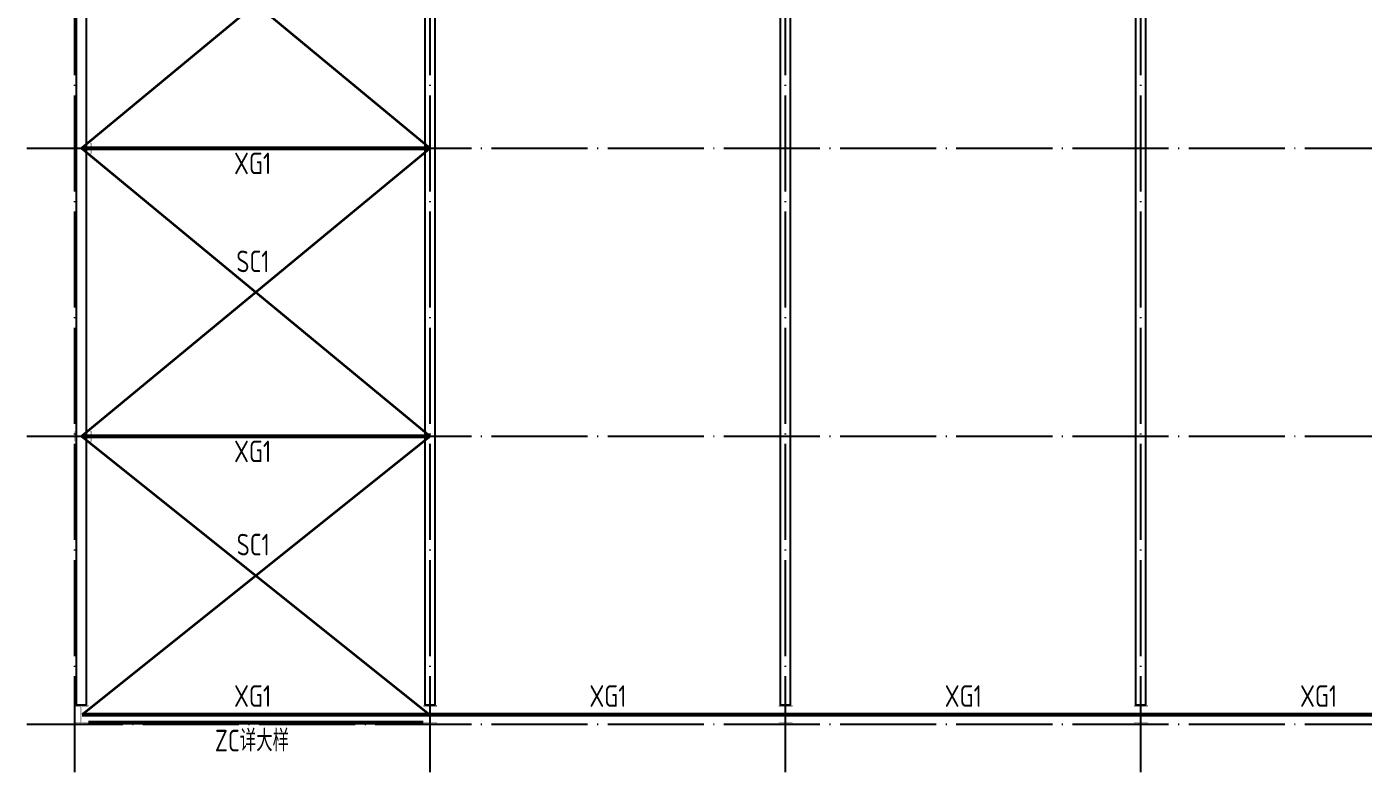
# Model space of a CAD drawing. Extents: x 8844666 to 9156203, y 1662182 to 2655606.
# Drawn here: x 8916589 to 8944425, y 2108391 to 2123923 of the extents above; entities that cross this region are included whole.
import ezdxf

# ---------------------------------------------------------------- set-up
doc = ezdxf.new("R2010")
doc.units = 0
doc.header["$LTSCALE"] = 1000
doc.header["$MEASUREMENT"] = 0
doc.linetypes.add('DOTE', pattern=[2.42, 2, -0.2, 0.02, -0.2])
for name, color, linetype in [('DOTE', 8, 'DOTE'), ('ZC', 6, 'CONTINUOUS'), ('屋面支撑', 1, 'CONTINUOUS'), ('柱', 2, 'CONTINUOUS'), ('梁', 4, 'CONTINUOUS'), ('系杆', 7, 'CONTINUOUS')]:
    doc.layers.add(name, color=color, linetype=linetype)
doc.styles.add('TSSD_REIN', font='atssdeng.shx', dxfattribs={"width": 0.7, "bigfont": 'atssdchn.shx'})

msp = doc.modelspace()

# ---------------------------------------------------------------- hatches: boundary and pattern name
at = {"layer": '柱'}
for color, points in [(3, [(8917589.3, 2121291), (8917589.3, 2121491), (8917621.3, 2121491), (8917621.3, 2121403), (8917907.3, 2121403), (8917907.3, 2121491), (8917939.3, 2121491), (8917939.3, 2121291), (8917907.3, 2121291), (8917907.3, 2121379), (8917621.3, 2121379), (8917621.3, 2121291)]), (3, [(8917589.3, 2115291), (8917589.3, 2115491), (8917621.3, 2115491), (8917621.3, 2115403), (8917907.3, 2115403), (8917907.3, 2115491), (8917939.3, 2115491), (8917939.3, 2115291), (8917907.3, 2115291), (8917907.3, 2115379), (8917621.3, 2115379), (8917621.3, 2115291)]), (2, [(8917869.3, 2109391), (8917589.3, 2109391), (8917589.3, 2109423), (8917717.3, 2109423), (8917717.3, 2109759), (8917589.3, 2109759), (8917589.3, 2109791), (8917869.3, 2109791), (8917869.3, 2109759), (8917741.3, 2109759), (8917741.3, 2109423), (8917869.3, 2109423)]), (2, [(8925129.3, 2109391), (8924849.3, 2109391), (8924849.3, 2109423), (8924977.3, 2109423), (8924977.3, 2109759), (8924849.3, 2109759), (8924849.3, 2109791), (8925129.3, 2109791), (8925129.3, 2109759), (8925001.3, 2109759), (8925001.3, 2109423), (8925129.3, 2109423)]), (2, [(8932529.3, 2109391), (8932249.3, 2109391), (8932249.3, 2109423), (8932377.3, 2109423), (8932377.3, 2109759), (8932249.3, 2109759), (8932249.3, 2109791), (8932529.3, 2109791), (8932529.3, 2109759), (8932401.3, 2109759), (8932401.3, 2109423), (8932529.3, 2109423)]), (2, [(8939929.3, 2109391), (8939649.3, 2109391), (8939649.3, 2109423), (8939777.3, 2109423), (8939777.3, 2109759), (8939649.3, 2109759), (8939649.3, 2109791), (8939929.3, 2109791), (8939929.3, 2109759), (8939801.3, 2109759), (8939801.3, 2109423), (8939929.3, 2109423)])]:
    msp.add_hatch(color=color, dxfattribs=at).paths.add_polyline_path(points)

# ---------------------------------------------------------------- linework, layer by layer
at = {"layer": 'DOTE'}
for p, q in [((8917589.3, 2108391), (8917589.3, 2158391)), ((8924989.3, 2108391), (8924989.3, 2158391)), ((8932389.3, 2108391), (8932389.3, 2158391)), ((8939789.3, 2108391), (8939789.3, 2158391)), ((8916589.3, 2121391), (9125789.3, 2121391)), ((8916589.3, 2115391), (9125789.3, 2115391)), ((8916589.3, 2109391), (9125789.3, 2109391))]:
    msp.add_line(p, q, dxfattribs=at)
at = {"layer": 'ZC', "const_width": 80}
msp.add_lwpolyline([(8917869.3, 2109423), (8924849.3, 2109423)], dxfattribs=at)
at = {"layer": '屋面支撑', "const_width": 50}
for points in [[(8924989.3, 2156991), (8917729.3, 2151391), (8924977.3, 2145191), (8917729.3, 2139391), (8924989.3, 2133391), (8917741.3, 2127391), (8924989.3, 2121391), (8917729.3, 2115391), (8924977.3, 2109591)], [(8917729.3, 2156991), (8924989.3, 2151391), (8917741.3, 2145191), (8924989.3, 2139391), (8917729.3, 2133391), (8924977.3, 2127391), (8917729.3, 2121391), (8924989.3, 2115391), (8917741.3, 2109591)]]:
    msp.add_lwpolyline(points, dxfattribs=at)
at = {"layer": '柱', "color": 3, "const_width": 5}
for points in [[(8917589.3, 2121291), (8917589.3, 2121491), (8917621.3, 2121491), (8917621.3, 2121403), (8917907.3, 2121403), (8917907.3, 2121491), (8917939.3, 2121491), (8917939.3, 2121291), (8917907.3, 2121291), (8917907.3, 2121379), (8917621.3, 2121379), (8917621.3, 2121291)], [(8917589.3, 2115291), (8917589.3, 2115491), (8917621.3, 2115491), (8917621.3, 2115403), (8917907.3, 2115403), (8917907.3, 2115491), (8917939.3, 2115491), (8917939.3, 2115291), (8917907.3, 2115291), (8917907.3, 2115379), (8917621.3, 2115379), (8917621.3, 2115291)]]:
    msp.add_lwpolyline(points, close=True, dxfattribs=at)
at = {"layer": '柱', "color": 2, "const_width": 5}
for points in [[(8917869.3, 2109391), (8917589.3, 2109391), (8917589.3, 2109423), (8917717.3, 2109423), (8917717.3, 2109759), (8917589.3, 2109759), (8917589.3, 2109791), (8917869.3, 2109791), (8917869.3, 2109759), (8917741.3, 2109759), (8917741.3, 2109423), (8917869.3, 2109423)], [(8925129.3, 2109391), (8924849.3, 2109391), (8924849.3, 2109423), (8924977.3, 2109423), (8924977.3, 2109759), (8924849.3, 2109759), (8924849.3, 2109791), (8925129.3, 2109791), (8925129.3, 2109759), (8925001.3, 2109759), (8925001.3, 2109423), (8925129.3, 2109423)], [(8932529.3, 2109391), (8932249.3, 2109391), (8932249.3, 2109423), (8932377.3, 2109423), (8932377.3, 2109759), (8932249.3, 2109759), (8932249.3, 2109791), (8932529.3, 2109791), (8932529.3, 2109759), (8932401.3, 2109759), (8932401.3, 2109423), (8932529.3, 2109423)], [(8939929.3, 2109391), (8939649.3, 2109391), (8939649.3, 2109423), (8939777.3, 2109423), (8939777.3, 2109759), (8939649.3, 2109759), (8939649.3, 2109791), (8939929.3, 2109791), (8939929.3, 2109759), (8939801.3, 2109759), (8939801.3, 2109423), (8939929.3, 2109423)]]:
    msp.add_lwpolyline(points, close=True, dxfattribs=at)
at = {"layer": '梁'}
for points in [[(8917629.3, 2156991), (8917829.3, 2156991), (8917829.3, 2109791), (8917629.3, 2109791)], [(8924889.3, 2156991), (8925089.3, 2156991), (8925089.3, 2109791), (8924889.3, 2109791)], [(8932289.3, 2156991), (8932489.3, 2156991), (8932489.3, 2109791), (8932289.3, 2109791)], [(8939689.3, 2156991), (8939889.3, 2156991), (8939889.3, 2109791), (8939689.3, 2109791)]]:
    msp.add_lwpolyline(points, close=True, dxfattribs=at)
at = {"layer": '系杆', "color": 3, "const_width": 80}
for points in [[(8917741.3, 2121391), (8924989.3, 2121391)], [(8917741.3, 2115391), (8924989.3, 2115391)], [(8917741.3, 2109591), (9124637.3, 2109591)]]:
    msp.add_lwpolyline(points, dxfattribs=at)

# ---------------------------------------------------------------- texts
at = {"layer": 'ZC', "style": 'TSSD_REIN', "width": 0.8}
msp.add_text('ZC详大样', height=450, dxfattribs=at).set_placement((8920507.9, 2108826.4))
at = {"layer": '屋面支撑', "style": 'TSSD_REIN', "width": 0.8}
for p in [(8920955.7, 2118808.9), (8920961.7, 2112908.9)]:
    msp.add_text('SC1', height=450, dxfattribs=at).set_placement(p)
at = {"layer": '系杆', "color": 3, "style": 'TSSD_REIN', "width": 0.8}
for p in [(8920907.4, 2120850.1), (8920907.4, 2114850.1), (8920907.4, 2109753.9), (8928307.4, 2109753.9), (8935707.4, 2109753.9), (8943107.4, 2109753.9)]:
    msp.add_text('XG1', height=450, dxfattribs=at).set_placement(p)

doc.saveas('drawing.dxf')
